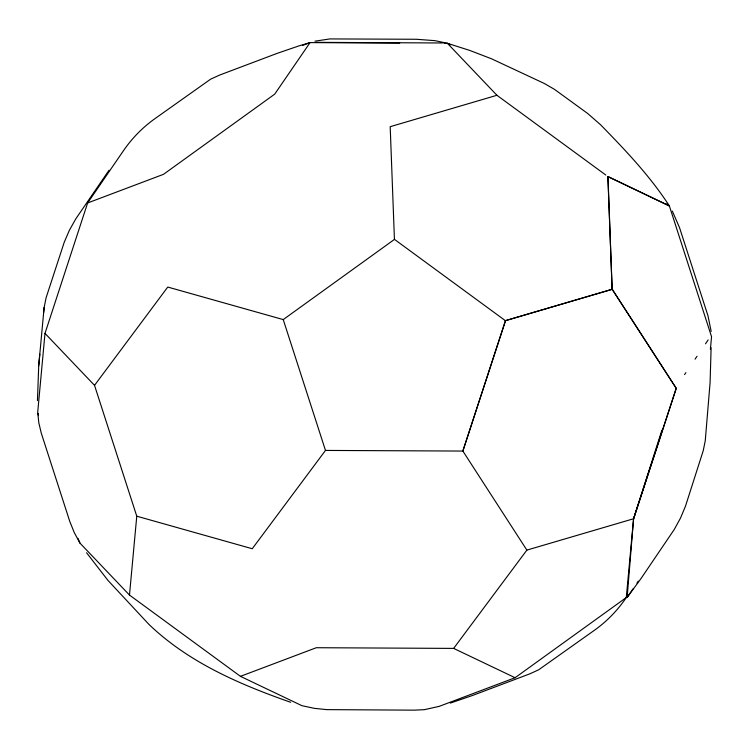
<?xml version="1.0" encoding="UTF-8"?>
<svg xmlns="http://www.w3.org/2000/svg" width="749" height="749" viewBox="0 0 749 749"><rect width="100%" height="100%" fill="white"/><g stroke="black" fill="none" stroke-linecap="round" stroke-linejoin="round"><path stroke-width="1.12" d="M37.45 400.631L38.714 365.755L44.125 307.511L46.129 297.643L64.199 242.348L69.339 230.364L75.733 218.951L109.036 170.229M711.119 347.695L710.089 382.589L705.249 440.768L703.236 450.683L685.504 506.109L680.504 518.083L674.24 529.506L640.966 578.593L627.138 597.487L633.579 518.757L661.929 430.141M399.685 43.068L310.049 42.609L298.926 45.895L276.971 53.432L219.541 75.106L210.591 79.197L155.183 118.482C142.563 127.396 131.627 138.631 122.967 151.42L87.624 202.97L44.996 333.38L37.712 412.259L38.808 422.792L41.261 433.1L69.751 521.351L74.235 532.53L79.956 543.1L129.483 595.062L240.448 676.347L301.894 705.67L314.206 708.329L326.723 709.621L414.281 710.155L424.393 709.668L439.214 706.354L515.087 677.723L626.295 597.543L628.261 594.678M129.483 595.062L136.767 516.192L94.524 385.351L44.996 333.38M710.38 349.343L711.55 336.713L669.353 205.891C649.973 175.978 625.303 150.072 600.492 124.68L587.703 113.511L554.494 89.356L544.12 83.382L491.578 58.815L469.717 50.417L447.406 43.311L435.094 40.671L416.247 39.266L329.906 38.92L314.936 41.176M38.714 365.755L39.809 354.165M43.629 312.548L44.125 307.511M450.346 703.086L472.301 695.549L529.74 673.875L538.681 669.793L594.097 630.508C606.727 621.595 617.653 610.341 626.295 597.543L633.579 518.757L676.272 388.366L612.13 289.264L505.416 320.703L462.863 451.057L526.875 550.103L453.641 648.4L316.321 647.716L240.448 676.347M505.397 320.638L612.261 289.32L676.207 388.254L633.579 518.757L526.875 550.103M505.547 320.666L462.863 451.057L325.478 450.43L252.244 548.736L136.767 516.192M684.567 374.575L685.878 372.646M695.053 359.174L697.019 356.29M705.53 343.772L708.151 339.924M627.138 597.487L633.027 588.817M636.959 583.05L638.27 581.121M94.524 385.351L167.757 287.054L283.234 319.589L394.451 239.408M302.465 45.474L310.049 42.609L274.705 94.149L163.497 174.33L87.624 202.97M605.81 175.041L496.933 95.282L390.192 126.684L394.433 239.343L505.416 320.703M316.031 42.347L442.416 42.983M443.914 43.302L447.406 43.311L450.533 44.809M290.696 702.281C239.633 684.446 188.355 662.322 148.836 624.291L108.034 580.494L86.556 552.743M669.334 205.956L607.86 176.539L669.316 205.881L666.919 203.363M453.641 648.4L515.087 677.723M607.86 176.539L612.13 289.264L607.973 176.605M447.406 43.311L496.933 95.282M672.321 211.078L679.521 227.612L707.983 315.788L711.166 331.395M77.943 538.306L79.956 543.1M283.234 319.589L325.478 450.43M37.984 413.382L38.527 415.629"/></g></svg>
